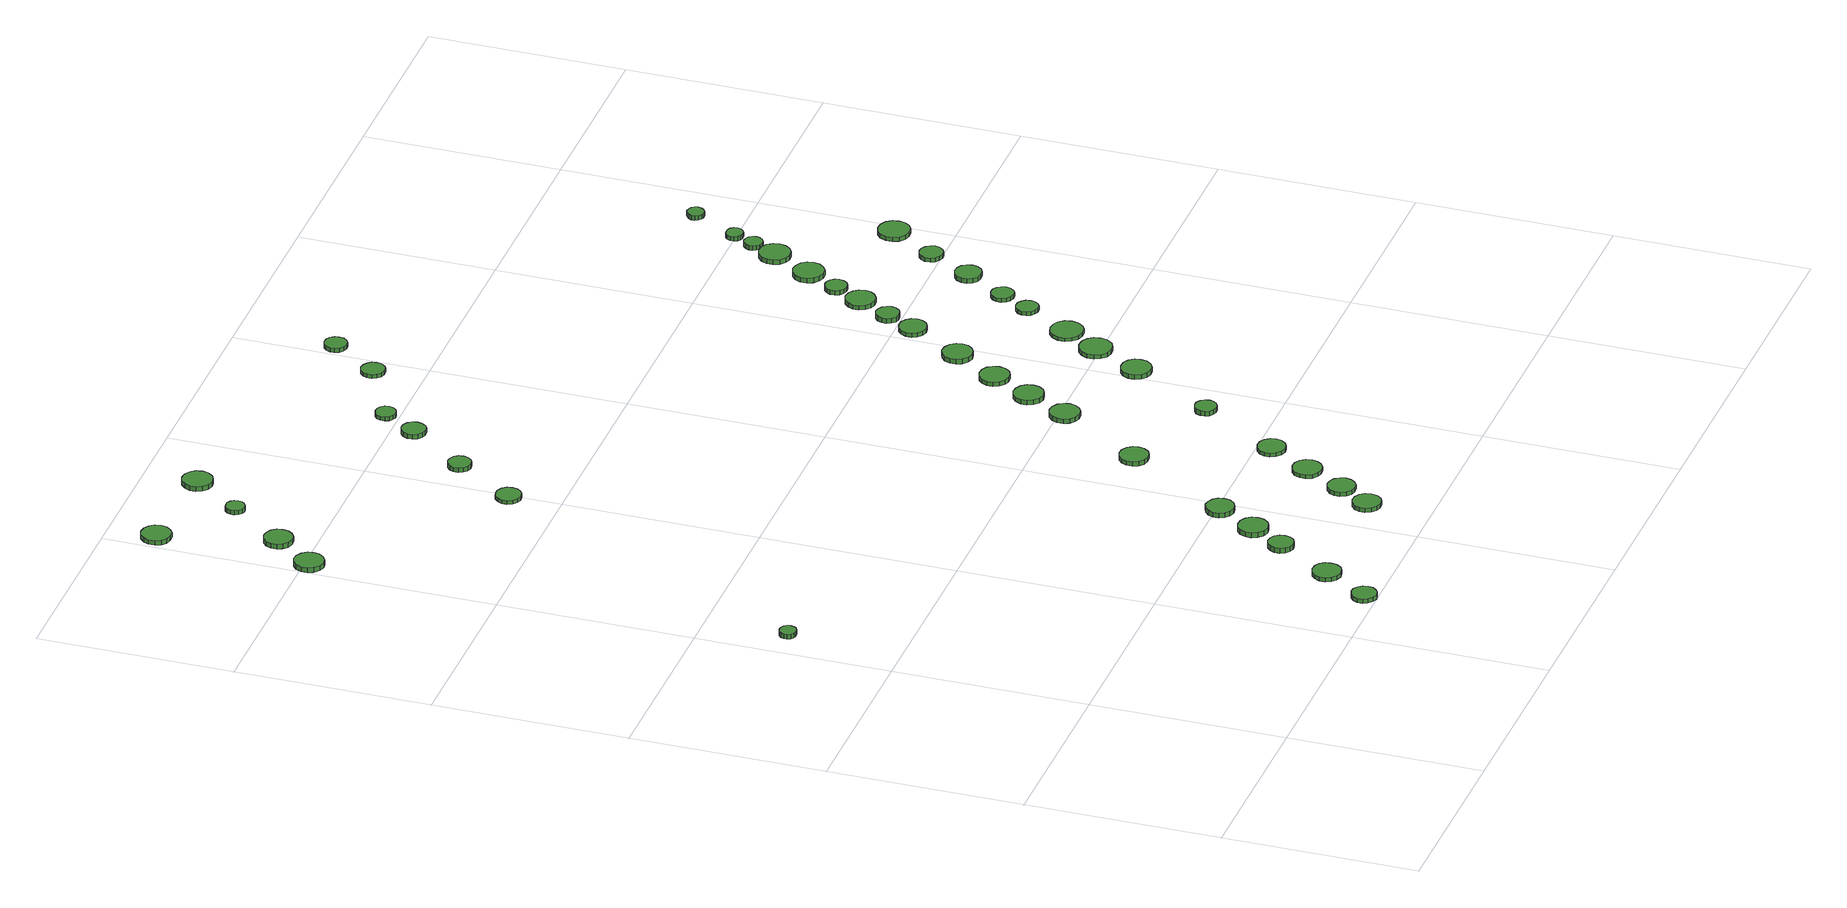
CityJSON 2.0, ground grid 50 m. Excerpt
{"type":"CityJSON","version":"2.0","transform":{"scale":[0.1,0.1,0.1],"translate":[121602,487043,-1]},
"CityObjects":{
"tree1":{"type":"SolitaryVegetationObject","attributes":{"function":"something"},"geometry":[{"type":"MultiSurface","lod":"1","boundaries":[[[0,1,2,3,4,5,6,7,8,9,10,11,12,13,14]],[[15,16,17,18,19,20,21,22,23,24,25,26,27,28,29]],[[0,29,28,1]],[[1,28,27,2]],[[2,27,26,3]],[[3,26,25,4]],[[4,25,24,5]],[[5,24,23,6]],[[6,23,22,7]],[[7,22,21,8]],[[8,21,20,9]],[[9,20,19,10]],[[10,19,18,11]],[[11,18,17,12]],[[12,17,16,13]],[[13,16,15,14]],[[14,15,29,0]]]}]},
"tree2":{"type":"SolitaryVegetationObject","attributes":{"function":"something"},"geometry":[{"type":"MultiSurface","lod":"1","boundaries":[[[30,31,32,33,34,35,36,37,38,39,40,41,42,43,44]],[[45,46,47,48,49,50,51,52,53,54,55,56,57,58,59]],[[30,59,58,31]],[[31,58,57,32]],[[32,57,56,33]],[[33,56,55,34]],[[34,55,54,35]],[[35,54,53,36]],[[36,53,52,37]],[[37,52,51,38]],[[38,51,50,39]],[[39,50,49,40]],[[40,49,48,41]],[[41,48,47,42]],[[42,47,46,43]],[[43,46,45,44]],[[44,45,59,30]]]}]},
"tree3":{"type":"SolitaryVegetationObject","attributes":{"function":"something"},"geometry":[{"type":"MultiSurface","lod":"1","boundaries":[[[60,61,62,63,64,65,66,67,68,69,70,71,72,73,74]],[[75,76,77,78,79,80,81,82,83,84,85,86,87,88,89]],[[60,89,88,61]],[[61,88,87,62]],[[62,87,86,63]],[[63,86,85,64]],[[64,85,84,65]],[[65,84,83,66]],[[66,83,82,67]],[[67,82,81,68]],[[68,81,80,69]],[[69,80,79,70]],[[70,79,78,71]],[[71,78,77,72]],[[72,77,76,73]],[[73,76,75,74]],[[74,75,89,60]]]}]},
"tree4":{"type":"SolitaryVegetationObject","attributes":{"function":"something"},"geometry":[{"type":"MultiSurface","lod":"1","boundaries":[[[90,91,92,93,94,95,96,97,98,99,100,101,102,103,104]],[[105,106,107,108,109,110,111,112,113,114,115,116,117,118,119]],[[90,119,118,91]],[[91,118,117,92]],[[92,117,116,93]],[[93,116,115,94]],[[94,115,114,95]],[[95,114,113,96]],[[96,113,112,97]],[[97,112,111,98]],[[98,111,110,99]],[[99,110,109,100]],[[100,109,108,101]],[[101,108,107,102]],[[102,107,106,103]],[[103,106,105,104]],[[104,105,119,90]]]}]},
"tree5":{"type":"SolitaryVegetationObject","attributes":{"function":"something"},"geometry":[{"type":"MultiSurface","lod":"1","boundaries":[[[120,121,122,123,124,125,126,127,128,129,130,131,132,133,134]],[[135,136,137,138,139,140,141,142,143,144,145,146,147,148,149]],[[120,149,148,121]],[[121,148,147,122]],[[122,147,146,123]],[[123,146,145,124]],[[124,145,144,125]],[[125,144,143,126]],[[126,143,142,127]],[[127,142,141,128]],[[128,141,140,129]],[[129,140,139,130]],[[130,139,138,131]],[[131,138,137,132]],[[132,137,136,133]],[[133,136,135,134]],[[134,135,149,120]]]}]},
"tree6":{"type":"SolitaryVegetationObject","attributes":{"function":"something"},"geometry":[{"type":"MultiSurface","lod":"1","boundaries":[[[150,151,152,153,154,155,156,157,158,159,160,161,162,163,164]],[[165,166,167,168,169,170,171,172,173,174,175,176,177,178,179]],[[150,179,178,151]],[[151,178,177,152]],[[152,177,176,153]],[[153,176,175,154]],[[154,175,174,155]],[[155,174,173,156]],[[156,173,172,157]],[[157,172,171,158]],[[158,171,170,159]],[[159,170,169,160]],[[160,169,168,161]],[[161,168,167,162]],[[162,167,166,163]],[[163,166,165,164]],[[164,165,179,150]]]}]},
"tree7":{"type":"SolitaryVegetationObject","attributes":{"function":"something"},"geometry":[{"type":"MultiSurface","lod":"1","boundaries":[[[180,181,182,183,184,185,186,187,188,189,190,191,192,193,194]],[[195,196,197,198,199,200,201,202,203,204,205,206,207,208,209]],[[180,209,208,181]],[[181,208,207,182]],[[182,207,206,183]],[[183,206,205,184]],[[184,205,204,185]],[[185,204,203,186]],[[186,203,202,187]],[[187,202,201,188]],[[188,201,200,189]],[[189,200,199,190]],[[190,199,198,191]],[[191,198,197,192]],[[192,197,196,193]],[[193,196,195,194]],[[194,195,209,180]]]}]},
"tree8":{"type":"SolitaryVegetationObject","attributes":{"function":"something"},"geometry":[{"type":"MultiSurface","lod":"1","boundaries":[[[210,211,212,213,214,215,216,217,218,219,220,221,222,223,224]],[[225,226,227,228,229,230,231,232,233,234,235,236,237,238,239]],[[210,239,238,211]],[[211,238,237,212]],[[212,237,236,213]],[[213,236,235,214]],[[214,235,234,215]],[[215,234,233,216]],[[216,233,232,217]],[[217,232,231,218]],[[218,231,230,219]],[[219,230,229,220]],[[220,229,228,221]],[[221,228,227,222]],[[222,227,226,223]],[[223,226,225,224]],[[224,225,239,210]]]}]},
"tree9":{"type":"SolitaryVegetationObject","attributes":{"function":"something"},"geometry":[{"type":"MultiSurface","lod":"1","boundaries":[[[240,241,242,243,244,245,246,247,248,249,250,251,252,253,254]],[[255,256,257,258,259,260,261,262,263,264,265,266,267,268,269]],[[240,269,268,241]],[[241,268,267,242]],[[242,267,266,243]],[[243,266,265,244]],[[244,265,264,245]],[[245,264,263,246]],[[246,263,262,247]],[[247,262,261,248]],[[248,261,260,249]],[[249,260,259,250]],[[250,259,258,251]],[[251,258,257,252]],[[252,257,256,253]],[[253,256,255,254]],[[254,255,269,240]]]}]},
"tree10":{"type":"SolitaryVegetationObject","attributes":{"function":"something"},"geometry":[{"type":"MultiSurface","lod":"1","boundaries":[[[270,271,272,273,274,275,276,277,278,279,280,281,282,283,284]],[[285,286,287,288,289,290,291,292,293,294,295,296,297,298,299]],[[270,299,298,271]],[[271,298,297,272]],[[272,297,296,273]],[[273,296,295,274]],[[274,295,294,275]],[[275,294,293,276]],[[276,293,292,277]],[[277,292,291,278]],[[278,291,290,279]],[[279,290,289,280]],[[280,289,288,281]],[[281,288,287,282]],[[282,287,286,283]],[[283,286,285,284]],[[284,285,299,270]]]}]},
"tree11":{"type":"SolitaryVegetationObject","attributes":{"function":"something"},"geometry":[{"type":"MultiSurface","lod":"1","boundaries":[[[300,301,302,303,304,305,306,307,308,309,310,311,312,313,314]],[[315,316,317,318,319,320,321,322,323,324,325,326,327,328,329]],[[300,329,328,301]],[[301,328,327,302]],[[302,327,326,303]],[[303,326,325,304]],[[304,325,324,305]],[[305,324,323,306]],[[306,323,322,307]],[[307,322,321,308]],[[308,321,320,309]],[[309,320,319,310]],[[310,319,318,311]],[[311,318,317,312]],[[312,317,316,313]],[[313,316,315,314]],[[314,315,329,300]]]}]},
"tree12":{"type":"SolitaryVegetationObject","attributes":{"function":"something"},"geometry":[{"type":"MultiSurface","lod":"1","boundaries":[[[330,331,332,333,334,335,336,337,338,339,340,341,342,343,344]],[[345,346,347,348,349,350,351,352,353,354,355,356,357,358,359]],[[330,359,358,331]],[[331,358,357,332]],[[332,357,356,333]],[[333,356,355,334]],[[334,355,354,335]],[[335,354,353,336]],[[336,353,352,337]],[[337,352,351,338]],[[338,351,350,339]],[[339,350,349,340]],[[340,349,348,341]],[[341,348,347,342]],[[342,347,346,343]],[[343,346,345,344]],[[344,345,359,330]]]}]},
"tree13":{"type":"SolitaryVegetationObject","attributes":{"function":"something"},"geometry":[{"type":"MultiSurface","lod":"1","boundaries":[[[360,361,362,363,364,365,366,367,368,369,370,371,372,373,374]],[[375,376,377,378,379,380,381,382,383,384,385,386,387,388,389]],[[360,389,388,361]],[[361,388,387,362]],[[362,387,386,363]],[[363,386,385,364]],[[364,385,384,365]],[[365,384,383,366]],[[366,383,382,367]],[[367,382,381,368]],[[368,381,380,369]],[[369,380,379,370]],[[370,379,378,371]],[[371,378,377,372]],[[372,377,376,373]],[[373,376,375,374]],[[374,375,389,360]]]}]},
"tree14":{"type":"SolitaryVegetationObject","attributes":{"function":"something"},"geometry":[{"type":"MultiSurface","lod":"1","boundaries":[[[390,391,392,393,394,395,396,397,398,399,400,401,402,403,404]],[[405,406,407,408,409,410,411,412,413,414,415,416,417,418,419]],[[390,419,418,391]],[[391,418,417,392]],[[392,417,416,393]],[[393,416,415,394]],[[394,415,414,395]],[[395,414,413,396]],[[396,413,412,397]],[[397,412,411,398]],[[398,411,410,399]],[[399,410,409,400]],[[400,409,408,401]],[[401,408,407,402]],[[402,407,406,403]],[[403,406,405,404]],[[404,405,419,390]]]}]},
"tree15":{"type":"SolitaryVegetationObject","attributes":{"function":"something"},"geometry":[{"type":"MultiSurface","lod":"1","boundaries":[[[420,421,422,423,424,425,426,427,428,429,430,431,432,433,434]],[[435,436,437,438,439,440,441,442,443,444,445,446,447,448,449]],[[420,449,448,421]],[[421,448,447,422]],[[422,447,446,423]],[[423,446,445,424]],[[424,445,444,425]],[[425,444,443,426]],[[426,443,442,427]],[[427,442,441,428]],[[428,441,440,429]],[[429,440,439,430]],[[430,439,438,431]],[[431,438,437,432]],[[432,437,436,433]],[[433,436,435,434]],[[434,435,449,420]]]}]},
"tree16":{"type":"SolitaryVegetationObject","attributes":{"function":"something"},"geometry":[{"type":"MultiSurface","lod":"1","boundaries":[[[450,451,452,453,454,455,456,457,458,459,460,461,462,463,464]],[[465,466,467,468,469,470,471,472,473,474,475,476,477,478,479]],[[450,479,478,451]],[[451,478,477,452]],[[452,477,476,453]],[[453,476,475,454]],[[454,475,474,455]],[[455,474,473,456]],[[456,473,472,457]],[[457,472,471,458]],[[458,471,470,459]],[[459,470,469,460]],[[460,469,468,461]],[[461,468,467,462]],[[462,467,466,463]],[[463,466,465,464]],[[464,465,479,450]]]}]},
"tree17":{"type":"SolitaryVegetationObject","attributes":{"function":"something"},"geometry":[{"type":"MultiSurface","lod":"1","boundaries":[[[480,481,482,483,484,485,486,487,488,489,490,491,492,493,494]],[[495,496,497,498,499,500,501,502,503,504,505,506,507,508,509]],[[480,509,508,481]],[[481,508,507,482]],[[482,507,506,483]],[[483,506,505,484]],[[484,505,504,485]],[[485,504,503,486]],[[486,503,502,487]],[[487,502,501,488]],[[488,501,500,489]],[[489,500,499,490]],[[490,499,498,491]],[[491,498,497,492]],[[492,497,496,493]],[[493,496,495,494]],[[494,495,509,480]]]}]},
"tree18":{"type":"SolitaryVegetationObject","attributes":{"function":"something"},"geometry":[{"type":"MultiSurface","lod":"1","boundaries":[[[510,511,512,513,514,515,516,517,518,519,520,521,522,523,524]],[[525,526,527,528,529,530,531,532,533,534,535,536,537,538,539]],[[510,539,538,511]],[[511,538,537,512]],[[512,537,536,513]],[[513,536,535,514]],[[514,535,534,515]],[[515,534,533,516]],[[516,533,532,517]],[[517,532,531,518]],[[518,531,530,519]],[[519,530,529,520]],[[520,529,528,521]],[[521,528,527,522]],[[522,527,526,523]],[[523,526,525,524]],[[524,525,539,510]]]}]},
"tree19":{"type":"SolitaryVegetationObject","attributes":{"function":"something"},"geometry":[{"type":"MultiSurface","lod":"1","boundaries":[[[540,541,542,543,544,545,546,547,548,549,550,551,552,553,554]],[[555,556,557,558,559,560,561,562,563,564,565,566,567,568,569]],[[540,569,568,541]],[[541,568,567,542]],[[542,567,566,543]],[[543,566,565,544]],[[544,565,564,545]],[[545,564,563,546]],[[546,563,562,547]],[[547,562,561,548]],[[548,561,560,549]],[[549,560,559,550]],[[550,559,558,551]],[[551,558,557,552]],[[552,557,556,553]],[[553,556,555,554]],[[554,555,569,540]]]}]},
"tree20":{"type":"SolitaryVegetationObject","attributes":{"function":"something"},"geometry":[{"type":"MultiSurface","lod":"1","boundaries":[[[570,571,572,573,574,575,576,577,578,579,580,581,582,583,584]],[[585,586,587,588,589,590,591,592,593,594,595,596,597,598,599]],[[570,599,598,571]],[[571,598,597,572]],[[572,597,596,573]],[[573,596,595,574]],[[574,595,594,575]],[[575,594,593,576]],[[576,593,592,577]],[[577,592,591,578]],[[578,591,590,579]],[[579,590,589,580]],[[580,589,588,581]],[[581,588,587,582]],[[582,587,586,583]],[[583,586,585,584]],[[584,585,599,570]]]}]},
"tree21":{"type":"SolitaryVegetationObject","attributes":{"function":"something"},"geometry":[{"type":"MultiSurface","lod":"1","boundaries":[[[600,601,602,603,604,605,606,607,608,609,610,611,612,613,614]],[[615,616,617,618,619,620,621,622,623,624,625,626,627,628,629]],[[600,629,628,601]],[[601,628,627,602]],[[602,627,626,603]],[[603,626,625,604]],[[604,625,624,605]],[[605,624,623,606]],[[606,623,622,607]],[[607,622,621,608]],[[608,621,620,609]],[[609,620,619,610]],[[610,619,618,611]],[[611,618,617,612]],[[612,617,616,613]],[[613,616,615,614]],[[614,615,629,600]]]}]},
"tree22":{"type":"SolitaryVegetationObject","attributes":{"function":"something"},"geometry":[{"type":"MultiSurface","lod":"1","boundaries":[[[630,631,632,633,634,635,636,637,638,639,640,641,642,643,644]],[[645,646,647,648,649,650,651,652,653,654,655,656,657,658,659]],[[630,659,658,631]],[[631,658,657,632]],[[632,657,656,633]],[[633,656,655,634]],[[634,655,654,635]],[[635,654,653,636]],[[636,653,652,637]],[[637,652,651,638]],[[638,651,650,639]],[[639,650,649,640]],[[640,649,648,641]],[[641,648,647,642]],[[642,647,646,643]],[[643,646,645,644]],[[644,645,659,630]]]}]},
"tree23":{"type":"SolitaryVegetationObject","attributes":{"function":"something"},"geometry":[{"type":"MultiSurface","lod":"1","boundaries":[[[660,661,662,663,664,665,666,667,668,669,670,671,672,673,674]],[[675,676,677,678,679,680,681,682,683,684,685,686,687,688,689]],[[660,689,688,661]],[[661,688,687,662]],[[662,687,686,663]],[[663,686,685,664]],[[664,685,684,665]],[[665,684,683,666]],[[666,683,682,667]],[[667,682,681,668]],[[668,681,680,669]],[[669,680,679,670]],[[670,679,678,671]],[[671,678,677,672]],[[672,677,676,673]],[[673,676,675,674]],[[674,675,689,660]]]}]},
"tree24":{"type":"SolitaryVegetationObject","attributes":{"function":"something"},"geometry":[{"type":"MultiSurface","lod":"1","boundaries":[[[690,691,692,693,694,695,696,697,698,699,700,701,702,703,704]],[[705,706,707,708,709,710,711,712,713,714,715,716,717,718,719]],[[690,719,718,691]],[[691,718,717,692]],[[692,717,716,693]],[[693,716,715,694]],[[694,715,714,695]],[[695,714,713,696]],[[696,713,712,697]],[[697,712,711,698]],[[698,711,710,699]],[[699,710,709,700]],[[700,709,708,701]],[[701,708,707,702]],[[702,707,706,703]],[[703,706,705,704]],[[704,705,719,690]]]}]},
"tree25":{"type":"SolitaryVegetationObject","attributes":{"function":"something"},"geometry":[{"type":"MultiSurface","lod":"1","boundaries":[[[720,721,722,723,724,725,726,727,728,729,730,731,732,733,734]],[[735,736,737,738,739,740,741,742,743,744,745,746,747,748,749]],[[720,749,748,721]],[[721,748,747,722]],[[722,747,746,723]],[[723,746,745,724]],[[724,745,744,725]],[[725,744,743,726]],[[726,743,742,727]],[[727,742,741,728]],[[728,741,740,729]],[[729,740,739,730]],[[730,739,738,731]],[[731,738,737,732]],[[732,737,736,733]],[[733,736,735,734]],[[734,735,749,720]]]}]},
"tree26":{"type":"SolitaryVegetationObject","attributes":{"function":"something"},"geometry":[{"type":"MultiSurface","lod":"1","boundaries":[[[750,751,752,753,754,755,756,757,758,759,760,761,762,763,764]],[[765,766,767,768,769,770,771,772,773,774,775,776,777,778,779]],[[750,779,778,751]],[[751,778,777,752]],[[752,777,776,753]],[[753,776,775,754]],[[754,775,774,755]],[[755,774,773,756]],[[756,773,772,757]],[[757,772,771,758]],[[758,771,770,759]],[[759,770,769,760]],[[760,769,768,761]],[[761,768,767,762]],[[762,767,766,763]],[[763,766,765,764]],[[764,765,779,750]]]}]},
"tree27":{"type":"SolitaryVegetationObject","attributes":{"function":"something"},"geometry":[{"type":"MultiSurface","lod":"1","boundaries":[[[780,781,782,783,784,785,786,787,788,789,790,791,792,793,794]],[[795,796,797,798,799,800,801,802,803,804,805,806,807,808,809]],[[780,809,808,781]],[[781,808,807,782]],[[782,807,806,783]],[[783,806,805,784]],[[784,805,804,785]],[[785,804,803,786]],[[786,803,802,787]],[[787,802,801,788]],[[788,801,800,789]],[[789,800,799,790]],[[790,799,798,791]],[[791,798,797,792]],[[792,797,796,793]],[[793,796,795,794]],[[794,795,809,780]]]}]},
"tree28":{"type":"SolitaryVegetationObject","attributes":{"function":"something"},"geometry":[{"type":"MultiSurface","lod":"1","boundaries":[[[810,811,812,813,814,815,816,817,818,819,820,821,822,823,824]],[[825,826,827,828,829,830,831,832,833,834,835,836,837,838,839]],[[810,839,838,811]],[[811,838,837,812]],[[812,837,836,813]],[[813,836,835,814]],[[814,835,834,815]],[[815,834,833,816]],[[816,833,832,817]],[[817,832,831,818]],[[818,831,830,819]],[[819,830,829,820]],[[820,829,828,821]],[[821,828,827,822]],[[822,827,826,823]],[[823,826,825,824]],[[824,825,839,810]]]}]},
"tree29":{"type":"SolitaryVegetationObject","attributes":{"function":"something"},"geometry":[{"type":"MultiSurface","lod":"1","boundaries":[[[840,841,842,843,844,845,846,847,848,849,850,851,852,853,854]],[[855,856,857,858,859,860,861,862,863,864,865,866,867,868,869]],[[840,869,868,841]],[[841,868,867,842]],[[842,867,866,843]],[[843,866,865,844]],[[844,865,864,845]],[[845,864,863,846]],[[846,863,862,847]],[[847,862,861,848]],[[848,861,860,849]],[[849,860,859,850]],[[850,859,858,851]],[[851,858,857,852]],[[852,857,856,853]],[[853,856,855,854]],[[854,855,869,840]]]}]},
"tree30":{"type":"SolitaryVegetationObject","attributes":{"function":"something"},"geometry":[{"type":"MultiSurface","lod":"1","boundaries":[[[870,871,872,873,874,875,876,877,878,879,880,881,882,883,884]],[[885,886,887,888,889,890,891,892,893,894,895,896,897,898,899]],[[870,899,898,871]],[[871,898,897,872]],[[872,897,896,873]],[[873,896,895,874]],[[874,895,894,875]],[[875,894,893,876]],[[876,893,892,877]],[[877,892,891,878]],[[878,891,890,879]],[[879,890,889,880]],[[880,889,888,881]],[[881,888,887,882]],[[882,887,886,883]],[[883,886,885,884]],[[884,885,899,870]]]}]},
"tree31":{"type":"SolitaryVegetationObject","attributes":{"function":"something"},"geometry":[{"type":"MultiSurface","lod":"1","boundaries":[[[900,901,902,903,904,905,906,907,908,909,910,911,912,913,914]],[[915,916,917,918,919,920,921,922,923,924,925,926,927,928,929]],[[900,929,928,901]],[[901,928,927,902]],[[902,927,926,903]],[[903,926,925,904]],[[904,925,924,905]],[[905,924,923,906]],[[906,923,922,907]],[[907,922,921,908]],[[908,921,920,909]],[[909,920,919,910]],[[910,919,918,911]],[[911,918,917,912]],[[912,917,916,913]],[[913,916,915,914]],[[914,915,929,900]]]}]},
"tree32":{"type":"SolitaryVegetationObject","attributes":{"function":"something"},"geometry":[{"type":"MultiSurface","lod":"1","boundaries":[[[930,931,932,933,934,935,936,937,938,939,940,941,942,943,944]],[[945,946,947,948,949,950,951,952,953,954,955,956,957,958,959]],[[930,959,958,931]],[[931,958,957,932]],[[932,957,956,933]],[[933,956,955,934]],[[934,955,954,935]],[[935,954,953,936]],[[936,953,952,937]],[[937,952,951,938]],[[938,951,950,939]],[[939,950,949,940]],[[940,949,948,941]],[[941,948,947,942]],[[942,947,946,943]],[[943,946,945,944]],[[944,945,959,930]]]}]},
"tree33":{"type":"SolitaryVegetationObject","attributes":{"function":"something"},"geometry":[{"type":"MultiSurface","lod":"1","boundaries":[[[960,961,962,963,964,965,966,967,968,969,970,971,972,973,974]],[[975,976,977,978,979,980,981,982,983,984,985,986,987,988,989]],[[960,989,988,961]],[[961,988,987,962]],[[962,987,986,963]],[[963,986,985,964]],[[964,985,984,965]],[[965,984,983,966]],[[966,983,982,967]],[[967,982,981,968]],[[968,981,980,969]],[[969,980,979,970]],[[970,979,978,971]],[[971,978,977,972]],[[972,977,976,973]],[[973,976,975,974]],[[974,975,989,960]]]}]},
"tree34":{"type":"SolitaryVegetationObject","attributes":{"function":"something"},"geometry":[{"type":"MultiSurface","lod":"1","boundaries":[[[990,991,992,993,994,995,996,997,998,999,1000,1001,1002,1003,1004]],[[1005,1006,1007,1008,1009,1010,1011,1012,1013,1014,1015,1016,1017,1018,1019]],[[990,1019,1018,991]],[[991,1018,1017,992]],[[992,1017,1016,993]],[[993,1016,1015,994]],[[994,1015,1014,995]],[[995,1014,1013,996]],[[996,1013,1012,997]],[[997,1012,1011,998]],[[998,1011,1010,999]],[[999,1010,1009,1000]],[[1000,1009,1008,1001]],[[1001,1008,1007,1002]],[[1002,1007,1006,1003]],[[1003,1006,1005,1004]],[[1004,1005,1019,990]]]}]},
"tree35":{"type":"SolitaryVegetationObject","attributes":{"function":"something"},"geometry":[{"type":"MultiSurface","lod":"1","boundaries":[[[1020,1021,1022,1023,1024,1025,1026,1027,1028,1029,1030,1031,1032,1033,1034]],[[1035,1036,1037,1038,1039,1040,1041,1042,1043,1044,1045,1046,1047,1048,1049]],[[1020,1049,1048,1021]],[[1021,1048,1047,1022]],[[1022,1047,1046,1023]],[[1023,1046,1045,1024]],[[1024,1045,1044,1025]],[[1025,1044,1043,1026]],[[1026,1043,1042,1027]],[[1027,1042,1041,1028]],[[1028,1041,1040,1029]],[[1029,1040,1039,1030]],[[1030,1039,1038,1031]],[[1031,1038,1037,1032]],[[1032,1037,1036,1033]],[[1033,1036,1035,1034]],[[1034,1035,1049,1020]]]}]},
"tree36":{"type":"SolitaryVegetationObject","attributes":{"function":"something"},"geometry":[{"type":"MultiSurface","lod":"1","boundaries":[[[1050,1051,1052,1053,1054,1055,1056,1057,1058,1059,1060,1061,1062,1063,1064]],[[1065,1066,1067,1068,1069,1070,1071,1072,1073,1074,1075,1076,1077,1078,1079]],[[1050,1079,1078,1051]],[[1051,1078,1077,1052]],[[1052,1077,1076,1053]],[[1053,1076,1075,1054]],[[1054,1075,1074,1055]],[[1055,1074,1073,1056]],[[1056,1073,1072,1057]],[[1057,1072,1071,1058]],[[1058,1071,1070,1059]],[[1059,1070,1069,1060]],[[1060,1069,1068,1061]],[[1061,1068,1067,1062]],[[1062,1067,1066,1063]],[[1063,1066,1065,1064]],[[1064,1065,1079,1050]]]}]},
"tree37":{"type":"SolitaryVegetationObject","attributes":{"function":"something"},"geometry":[{"type":"MultiSurface","lod":"1","boundaries":[[[1080,1081,1082,1083,1084,1085,1086,1087,1088,1089,1090,1091,1092,1093,1094]],[[1095,1096,1097,1098,1099,1100,1101,1102,1103,1104,1105,1106,1107,1108,1109]],[[1080,1109,1108,1081]],[[1081,1108,1107,1082]],[[1082,1107,1106,1083]],[[1083,1106,1105,1084]],[[1084,1105,1104,1085]],[[1085,1104,1103,1086]],[[1086,1103,1102,1087]],[[1087,1102,1101,1088]],[[1088,1101,1100,1089]],[[1089,1100,1099,1090]],[[1090,1099,1098,1091]],[[1091,1098,1097,1092]],[[1092,1097,1096,1093]],[[1093,1096,1095,1094]],[[1094,1095,1109,1080]]]}]},
"tree38":{"type":"SolitaryVegetationObject","attributes":{"function":"something"},"geometry":[{"type":"MultiSurface","lod":"1","boundaries":[[[1110,1111,1112,1113,1114,1115,1116,1117,1118,1119,1120,1121,1122,1123,1124]],[[1125,1126,1127,1128,1129,1130,1131,1132,1133,1134,1135,1136,1137,1138,1139]],[[1110,1139,1138,1111]],[[1111,1138,1137,1112]],[[1112,1137,1136,1113]],[[1113,1136,1135,1114]],[[1114,1135,1134,1115]],[[1115,1134,1133,1116]],[[1116,1133,1132,1117]],[[1117,1132,1131,1118]],[[1118,1131,1130,1119]],[[1119,1130,1129,1120]],[[1120,1129,1128,1121]],[[1121,1128,1127,1122]],[[1122,1127,1126,1123]],[[1123,1126,1125,1124]],[[1124,1125,1139,1110]]]}]},
"tree39":{"type":"SolitaryVegetationObject","attributes":{"function":"something"},"geometry":[{"type":"MultiSurface","lod":"1","boundaries":[[[1140,1141,1142,1143,1144,1145,1146,1147,1148,1149,1150,1151,1152,1153,1154]],[[1155,1156,1157,1158,1159,1160,1161,1162,1163,1164,1165,1166,1167,1168,1169]],[[1140,1169,1168,1141]],[[1141,1168,1167,1142]],[[1142,1167,1166,1143]],[[1143,1166,1165,1144]],[[1144,1165,1164,1145]],[[1145,1164,1163,1146]],[[1146,1163,1162,1147]],[[1147,1162,1161,1148]],[[1148,1161,1160,1149]],[[1149,1160,1159,1150]],[[1150,1159,1158,1151]],[[1151,1158,1157,1152]],[[1152,1157,1156,1153]],[[1153,1156,1155,1154]],[[1154,1155,1169,1140]]]}]},
"tree40":{"type":"SolitaryVegetationObject","attributes":{"function":"something"},"geometry":[{"type":"MultiSurface","lod":"1","boundaries":[[[1170,1171,1172,1173,1174,1175,1176,1177,1178,1179,1180,1181,1182,1183,1184]],[[1185,1186,1187,1188,1189,1190,1191,1192,1193,1194,1195,1196,1197,1198,1199]],[[1170,1199,1198,1171]],[[1171,1198,1197,1172]],[[1172,1197,1196,1173]],[[1173,1196,1195,1174]],[[1174,1195,1194,1175]],[[1175,1194,1193,1176]],[[1176,1193,1192,1177]],[[1177,1192,1191,1178]],[[1178,1191,1190,1179]],[[1179,1190,1189,1180]],[[1180,1189,1188,1181]],[[1181,1188,1187,1182]],[[1182,1187,1186,1183]],[[1183,1186,1185,1184]],[[1184,1185,1199,1170]]]}]},
"tree41":{"type":"SolitaryVegetationObject","attributes":{"function":"something"},"geometry":[{"type":"MultiSurface","lod":"1","boundaries":[[[1200,1201,1202,1203,1204,1205,1206,1207,1208,1209,1210,1211,1212,1213,1214]],[[1215,1216,1217,1218,1219,1220,1221,1222,1223,1224,1225,1226,1227,1228,1229]],[[1200,1229,1228,1201]],[[1201,1228,1227,1202]],[[1202,1227,1226,1203]],[[1203,1226,1225,1204]],[[1204,1225,1224,1205]],[[1205,1224,1223,1206]],[[1206,1223,1222,1207]],[[1207,1222,1221,1208]],[[1208,1221,1220,1209]],[[1209,1220,1219,1210]],[[1210,1219,1218,1211]],[[1211,1218,1217,1212]],[[1212,1217,1216,1213]],[[1213,1216,1215,1214]],[[1214,1215,1229,1200]]]}]},
"tree42":{"type":"SolitaryVegetationObject","attributes":{"function":"something"},"geometry":[{"type":"MultiSurface","lod":"1","boundaries":[[[1230,1231,1232,1233,1234,1235,1236,1237,1238,1239,1240,1241,1242,1243,1244]],[[1245,1246,1247,1248,1249,1250,1251,1252,1253,1254,1255,1256,1257,1258,1259]],[[1230,1259,1258,1231]],[[1231,1258,1257,1232]],[[1232,1257,1256,1233]],[[1233,1256,1255,1234]],[[1234,1255,1254,1235]],[[1235,1254,1253,1236]],[[1236,1253,1252,1237]],[[1237,1252,1251,1238]],[[1238,1251,1250,1239]],[[1239,1250,1249,1240]],[[1240,1249,1248,1241]],[[1241,1248,1247,1242]],[[1242,1247,1246,1243]],[[1243,1246,1245,1244]],[[1244,1245,1259,1230]]]}]},
"tree43":{"type":"SolitaryVegetationObject","attributes":{"function":"something"},"geometry":[{"type":"MultiSurface","lod":"1","boundaries":[[[1260,1261,1262,1263,1264,1265,1266,1267,1268,1269,1270,1271,1272,1273,1274]],[[1275,1276,1277,1278,1279,1280,1281,1282,1283,1284,1285,1286,1287,1288,1289]],[[1260,1289,1288,1261]],[[1261,1288,1287,1262]],[[1262,1287,1286,1263]],[[1263,1286,1285,1264]],[[1264,1285,1284,1265]],[[1265,1284,1283,1266]],[[1266,1283,1282,1267]],[[1267,1282,1281,1268]],[[1268,1281,1280,1269]],[[1269,1280,1279,1270]],[[1270,1279,1278,1271]],[[1271,1278,1277,1272]],[[1272,1277,1276,1273]],[[1273,1276,1275,1274]],[[1274,1275,1289,1260]]]}]},
"tree44":{"type":"SolitaryVegetationObject","attributes":{"function":"something"},"geometry":[{"type":"MultiSurface","lod":"1","boundaries":[[[1290,1291,1292,1293,1294,1295,1296,1297,1298,1299,1300,1301,1302,1303,1304]],[[1305,1306,1307,1308,1309,1310,1311,1312,1313,1314,1315,1316,1317,1318,1319]],[[1290,1319,1318,1291]],[[1291,1318,1317,1292]],[[1292,1317,1316,1293]],[[1293,1316,1315,1294]],[[1294,1315,1314,1295]],[[1295,1314,1313,1296]],[[1296,1313,1312,1297]],[[1297,1312,1311,1298]],[[1298,1311,1310,1299]],[[1299,1310,1309,1300]],[[1300,1309,1308,1301]],[[1301,1308,1307,1302]],[[1302,1307,1306,1303]],[[1303,1306,1305,1304]],[[1304,1305,1319,1290]]]}]}
},
"vertices":[
[90,1285,30],[88,1294,30],[83,1301,30],[75,1305,30],[66,1306,30],[58,1304,30],[51,1298,30],[48,1289,30],[48,1281,30],[51,1272,30],[58,1267,30],[66,1264,30],[75,1265,30],[83,1269,30],[88,1276,30],[88,1276,17],[83,1269,17],[75,1265,17],[66,1264,17],[58,1267,17],[51,1272,17],[48,1281,17],[48,1289,17],[51,1298,17],[58,1304,17],[66,1306,17],[75,1305,17],[83,1301,17],[88,1294,17],[90,1285,17],
[724,32,17],[721,45,17],[713,56,17],[702,63,17],[689,64,17],[676,60,17],[666,51,17],[661,39,17],[661,26,17],[666,14,17],[676,5,17],[689,0,17],[702,2,17],[713,9,17],[721,19,17],[721,19,6],[713,9,6],[702,2,6],[689,0,6],[676,5,6],[666,14,6],[661,26,6],[661,39,6],[666,51,6],[676,60,6],[689,64,6],[702,63,6],[713,56,6],[721,45,6],[724,32,6],
[76,2488,19],[73,2503,19],[64,2516,19],[50,2524,19],[35,2526,19],[20,2521,19],[8,2510,19],[2,2496,19],[2,2480,19],[8,2466,19],[20,2455,19],[35,2450,19],[50,2452,19],[64,2460,19],[73,2473,19],[73,2473,6],[64,2460,6],[50,2452,6],[35,2450,6],[20,2455,6],[8,2466,6],[2,2480,6],[2,2496,6],[8,2510,6],[20,2521,6],[35,2526,6],[50,2524,6],[64,2516,6],[73,2503,6],[76,2488,6],
[800,151,17],[797,166,17],[789,178,17],[776,185,17],[761,187,17],[746,182,17],[735,172,17],[729,158,17],[729,143,17],[735,130,17],[746,120,17],[761,115,17],[776,117,17],[789,124,17],[797,136,17],[797,136,6],[789,124,6],[776,117,6],[761,115,6],[746,120,6],[735,130,6],[729,143,6],[729,158,6],[735,172,6],[746,182,6],[761,187,6],[776,185,6],[789,178,6],[797,166,6],[800,151,6],
[148,2590,24],[145,2605,24],[136,2617,24],[123,2624,24],[108,2626,24],[93,2621,24],[82,2611,24],[76,2597,24],[76,2582,24],[82,2569,24],[93,2558,24],[108,2554,24],[123,2555,24],[136,2563,24],[145,2575,24],[145,2575,11],[136,2563,11],[123,2555,11],[108,2554,11],[93,2558,11],[82,2569,11],[76,2582,11],[76,2597,11],[82,2611,11],[93,2621,11],[108,2626,11],[123,2624,11],[136,2617,11],[145,2605,11],[148,2590,11],
[75,2874,24],[72,2890,24],[62,2902,24],[49,2910,24],[33,2912,24],[18,2907,24],[6,2896,24],[0,2882,24],[0,2866,24],[6,2852,24],[18,2841,24],[33,2837,24],[49,2838,24],[62,2846,24],[72,2859,24],[72,2859,12],[62,2846,12],[49,2838,12],[33,2837,12],[18,2841,12],[6,2852,12],[0,2866,12],[0,2882,12],[6,2896,12],[18,2907,12],[33,2912,12],[49,2910,12],[62,2902,12],[72,2890,12],[75,2874,12],
[884,296,20],[882,309,20],[874,320,20],[862,326,20],[849,328,20],[837,324,20],[827,315,20],[821,303,20],[821,289,20],[827,277,20],[837,269,20],[849,264,20],[862,266,20],[874,272,20],[882,283,20],[882,283,7],[874,272,7],[862,266,7],[849,264,7],[837,269,7],[827,277,7],[821,289,7],[821,303,7],[827,315,7],[837,324,7],[849,328,7],[862,326,7],[874,320,7],[882,309,7],[884,296,7],
[946,385,19],[943,400,19],[934,413,19],[920,421,19],[904,422,19],[889,417,19],[878,407,19],[871,393,19],[871,377,19],[878,363,19],[889,352,19],[904,347,19],[920,349,19],[934,357,19],[943,369,19],[943,369,6],[934,357,6],[920,349,6],[904,347,6],[889,352,6],[878,363,6],[871,377,6],[871,393,6],[878,407,6],[889,417,6],[904,422,6],[920,421,6],[934,413,6],[943,400,6],[946,385,6],
[245,2735,23],[243,2745,23],[237,2753,23],[229,2758,23],[219,2759,23],[209,2756,23],[202,2749,23],[198,2740,23],[198,2730,23],[202,2721,23],[209,2714,23],[219,2711,23],[229,2712,23],[237,2717,23],[243,2725,23],[243,2725,11],[237,2717,11],[229,2712,11],[219,2711,11],[209,2714,11],[202,2721,11],[198,2730,11],[198,2740,11],[202,2749,11],[209,2756,11],[219,2759,11],[229,2758,11],[237,2753,11],[243,2745,11],[245,2735,11],
[1006,489,19],[1003,504,19],[994,516,19],[981,523,19],[966,525,19],[952,520,19],[941,510,19],[935,496,19],[935,481,19],[941,468,19],[952,458,19],[966,453,19],[981,455,19],[994,462,19],[1003,474,19],[1003,474,6],[994,462,6],[981,455,6],[966,453,6],[952,458,6],[941,468,6],[935,481,6],[935,496,6],[941,510,6],[952,520,6],[966,525,6],[981,523,6],[994,516,6],[1003,504,6],[1006,489,6],
[522,2132,16],[520,2145,16],[512,2156,16],[500,2163,16],[487,2164,16],[474,2160,16],[464,2151,16],[459,2139,16],[459,2126,16],[464,2113,16],[474,2105,16],[487,2100,16],[500,2102,16],[512,2108,16],[520,2119,16],[520,2119,6],[512,2108,6],[500,2102,6],[487,2100,6],[474,2105,6],[464,2113,6],[459,2126,6],[459,2139,6],[464,2151,6],[474,2160,6],[487,2164,6],[500,2163,6],[512,2156,6],[520,2145,6],[522,2132,6],
[1143,163,16],[1140,178,16],[1131,190,16],[1118,197,16],[1103,199,16],[1089,194,16],[1078,184,16],[1072,171,16],[1072,156,16],[1078,142,16],[1089,132,16],[1103,127,16],[1118,129,16],[1131,136,16],[1140,148,16],[1140,148,5],[1131,136,5],[1118,129,5],[1103,127,5],[1089,132,5],[1078,142,5],[1072,156,5],[1072,171,5],[1078,184,5],[1089,194,5],[1103,199,5],[1118,197,5],[1131,190,5],[1140,178,5],[1143,163,5],
[359,2863,18],[356,2879,18],[346,2892,18],[332,2900,18],[316,2902,18],[301,2897,18],[289,2886,18],[282,2871,18],[282,2855,18],[289,2841,18],[301,2830,18],[316,2825,18],[332,2827,18],[346,2835,18],[356,2848,18],[356,2848,6],[346,2835,6],[332,2827,6],[316,2825,6],[301,2830,6],[289,2841,6],[282,2855,6],[282,2871,6],[289,2886,6],[301,2897,6],[316,2902,6],[332,2900,6],[346,2892,6],[356,2879,6],[359,2863,6],
[1195,244,16],[1191,258,16],[1183,270,16],[1170,277,16],[1156,279,16],[1142,274,16],[1131,265,16],[1125,251,16],[1125,237,16],[1131,223,16],[1142,213,16],[1156,209,16],[1170,210,16],[1183,218,16],[1191,230,16],[1191,230,5],[1183,218,5],[1170,210,5],[1156,209,5],[1142,213,5],[1131,223,5],[1125,237,5],[1125,251,5],[1131,265,5],[1142,274,5],[1156,279,5],[1170,277,5],[1183,270,5],[1191,258,5],[1195,244,5],
[617,2288,22],[615,2300,22],[608,2310,22],[597,2316,22],[585,2318,22],[573,2314,22],[564,2306,22],[559,2295,22],[559,2282,22],[564,2271,22],[573,2263,22],[585,2259,22],[597,2261,22],[608,2267,22],[615,2277,22],[615,2277,10],[608,2267,10],[597,2261,10],[585,2259,10],[573,2263,10],[564,2271,10],[559,2282,10],[559,2295,10],[564,2306,10],[573,2314,10],[585,2318,10],[597,2316,10],[608,2310,10],[615,2300,10],[617,2288,10],
[1252,349,15],[1249,364,15],[1240,377,15],[1227,385,15],[1211,386,15],[1197,382,15],[1185,371,15],[1179,357,15],[1179,342,15],[1185,327,15],[1197,317,15],[1211,312,15],[1227,314,15],[1240,322,15],[1249,334,15],[1249,334,5],[1240,322,5],[1227,314,5],[1211,312,5],[1197,317,5],[1185,327,5],[1179,342,5],[1179,357,5],[1185,371,5],[1197,382,5],[1211,386,5],[1227,385,5],[1240,377,5],[1249,364,5],[1252,349,5],
[1168,760,22],[1165,775,22],[1156,787,22],[1143,795,22],[1128,797,22],[1113,792,22],[1102,782,22],[1096,768,22],[1096,753,22],[1102,739,22],[1113,729,22],[1128,724,22],[1143,726,22],[1156,733,22],[1165,746,22],[1165,746,10],[1156,733,10],[1143,726,10],[1128,724,10],[1113,729,10],[1102,739,10],[1096,753,10],[1096,768,10],[1102,782,10],[1113,792,10],[1128,797,10],[1143,795,10],[1156,787,10],[1165,775,10],[1168,760,10],
[1319,462,15],[1316,477,15],[1307,489,15],[1294,496,15],[1280,497,15],[1266,493,15],[1255,483,15],[1249,470,15],[1249,455,15],[1255,442,15],[1266,432,15],[1280,427,15],[1294,429,15],[1307,436,15],[1316,448,15],[1316,448,5],[1307,436,5],[1294,429,5],[1280,427,5],[1266,432,5],[1255,442,5],[1249,455,5],[1249,470,5],[1255,483,5],[1266,493,5],[1280,497,5],[1294,496,5],[1307,489,5],[1316,477,5],[1319,462,5],
[733,2442,23],[730,2455,23],[723,2465,23],[712,2472,23],[699,2473,23],[687,2469,23],[677,2461,23],[672,2449,23],[672,2436,23],[677,2424,23],[687,2416,23],[699,2412,23],[712,2413,23],[723,2419,23],[730,2430,23],[730,2430,11],[723,2419,11],[712,2413,11],[699,2412,11],[687,2416,11],[677,2424,11],[672,2436,11],[672,2449,11],[677,2461,11],[687,2469,11],[699,2473,11],[712,2472,11],[723,2465,11],[730,2455,11],[733,2442,11],
[792,2534,17],[790,2545,17],[783,2554,17],[774,2559,17],[763,2560,17],[753,2557,17],[745,2550,17],[741,2540,17],[741,2529,17],[745,2519,17],[753,2512,17],[763,2508,17],[774,2510,17],[783,2515,17],[790,2524,17],[790,2524,6],[783,2515,6],[774,2510,6],[763,2508,6],[753,2512,6],[745,2519,6],[741,2529,6],[741,2540,6],[745,2550,6],[753,2557,6],[763,2560,6],[774,2559,6],[783,2554,6],[790,2545,6],[792,2534,6],
[1307,981,24],[1304,996,24],[1295,1009,24],[1281,1017,24],[1265,1019,24],[1250,1014,24],[1238,1003,24],[1232,989,24],[1232,973,24],[1238,959,24],[1250,948,24],[1265,943,24],[1281,945,24],[1295,953,24],[1304,966,24],[1304,966,12],[1295,953,12],[1281,945,12],[1265,943,12],[1250,948,12],[1238,959,12],[1232,973,12],[1232,989,12],[1238,1003,12],[1250,1014,12],[1265,1019,12],[1281,1017,12],[1295,1009,12],[1304,996,12],[1307,981,12],
[1428,667,24],[1426,679,24],[1419,688,24],[1409,694,24],[1398,695,24],[1387,691,24],[1378,684,24],[1374,673,24],[1374,662,24],[1378,651,24],[1387,644,24],[1398,640,24],[1409,641,24],[1419,647,24],[1426,656,24],[1426,656,11],[1419,647,11],[1409,641,11],[1398,640,11],[1387,644,11],[1378,651,11],[1374,662,11],[1374,673,11],[1378,684,11],[1387,691,11],[1398,695,11],[1409,694,11],[1419,688,11],[1426,679,11],[1428,667,11],
[1371,1094,19],[1368,1109,19],[1359,1122,19],[1345,1130,19],[1329,1132,19],[1314,1127,19],[1303,1116,19],[1296,1102,19],[1296,1086,19],[1303,1072,19],[1314,1061,19],[1329,1056,19],[1345,1058,19],[1359,1066,19],[1368,1079,19],[1368,1079,7],[1359,1066,7],[1345,1058,7],[1329,1056,7],[1314,1061,7],[1303,1072,7],[1296,1086,7],[1296,1102,7],[1303,1116,7],[1314,1127,7],[1329,1132,7],[1345,1130,7],[1359,1122,7],[1368,1109,7],[1371,1094,7],
[981,2628,16],[979,2640,16],[971,2650,16],[961,2656,16],[948,2658,16],[936,2654,16],[927,2645,16],[922,2634,16],[922,2621,16],[927,2610,16],[936,2602,16],[948,2598,16],[961,2599,16],[971,2605,16],[979,2615,16],[979,2615,6],[971,2605,6],[961,2599,6],[948,2598,6],[936,2602,6],[927,2610,6],[922,2621,6],[922,2634,6],[927,2645,6],[936,2654,6],[948,2658,6],[961,2656,6],[971,2650,6],[979,2640,6],[981,2628,6],
[1431,1200,17],[1428,1216,17],[1419,1229,17],[1405,1236,17],[1389,1238,17],[1374,1233,17],[1363,1223,17],[1356,1208,17],[1356,1193,17],[1363,1178,17],[1374,1168,17],[1389,1163,17],[1405,1164,17],[1419,1172,17],[1428,1185,17],[1428,1185,5],[1419,1172,5],[1405,1164,5],[1389,1163,5],[1374,1168,5],[1363,1178,5],[1356,1193,5],[1356,1208,5],[1363,1223,5],[1374,1233,5],[1389,1238,5],[1405,1236,5],[1419,1229,5],[1428,1216,5],[1431,1200,5],
[1559,884,24],[1556,899,24],[1547,912,24],[1533,920,24],[1517,921,24],[1502,916,24],[1490,906,24],[1484,891,24],[1484,876,24],[1490,861,24],[1502,851,24],[1517,846,24],[1533,847,24],[1547,855,24],[1556,868,24],[1556,868,12],[1547,855,12],[1533,847,12],[1517,846,12],[1502,851,12],[1490,861,12],[1484,876,12],[1484,891,12],[1490,906,12],[1502,916,12],[1517,921,12],[1533,920,12],[1547,912,12],[1556,899,12],[1559,884,12],
[1504,1318,18],[1501,1333,18],[1492,1346,18],[1478,1354,18],[1462,1356,18],[1447,1351,18],[1435,1340,18],[1429,1326,18],[1429,1310,18],[1435,1296,18],[1447,1285,18],[1462,1280,18],[1478,1282,18],[1492,1290,18],[1501,1302,18],[1501,1302,5],[1492,1290,5],[1478,1282,5],[1462,1280,5],[1447,1285,5],[1435,1296,5],[1429,1310,5],[1429,1326,5],[1435,1340,5],[1447,1351,5],[1462,1356,5],[1478,1354,5],[1492,1346,5],[1501,1333,5],[1504,1318,5],
[1066,2751,17],[1064,2762,17],[1057,2772,17],[1047,2778,17],[1035,2779,17],[1024,2775,17],[1015,2767,17],[1010,2756,17],[1010,2745,17],[1015,2734,17],[1024,2726,17],[1035,2722,17],[1047,2723,17],[1057,2729,17],[1064,2739,17],[1064,2739,6],[1057,2729,6],[1047,2723,6],[1035,2722,6],[1024,2726,6],[1015,2734,6],[1010,2745,6],[1010,2756,6],[1015,2767,6],[1024,2775,6],[1035,2779,6],[1047,2778,6],[1057,2772,6],[1064,2762,6],[1066,2751,6],
[1636,1011,17],[1633,1028,17],[1623,1042,17],[1608,1050,17],[1591,1052,17],[1574,1047,17],[1561,1035,17],[1554,1020,17],[1554,1002,17],[1561,987,17],[1574,975,17],[1591,970,17],[1608,972,17],[1623,980,17],[1633,994,17],[1633,994,6],[1623,980,6],[1608,972,6],[1591,970,6],[1574,975,6],[1561,987,6],[1554,1002,6],[1554,1020,6],[1561,1035,6],[1574,1047,6],[1591,1052,6],[1608,1050,6],[1623,1042,6],[1633,1028,6],[1636,1011,6],
[1694,1103,15],[1690,1120,15],[1680,1134,15],[1665,1142,15],[1648,1144,15],[1631,1139,15],[1618,1127,15],[1611,1112,15],[1611,1094,15],[1618,1079,15],[1631,1067,15],[1648,1062,15],[1665,1063,15],[1680,1072,15],[1690,1086,15],[1690,1086,6],[1680,1072,6],[1665,1063,6],[1648,1062,6],[1631,1067,6],[1618,1079,6],[1611,1094,6],[1611,1112,6],[1618,1127,6],[1631,1139,6],[1648,1144,6],[1665,1142,6],[1680,1134,6],[1690,1120,6],[1694,1103,6],
[1585,1459,16],[1582,1473,16],[1573,1484,16],[1561,1492,16],[1547,1493,16],[1533,1489,16],[1522,1479,16],[1516,1466,16],[1516,1451,16],[1522,1438,16],[1533,1429,16],[1547,1424,16],[1561,1426,16],[1573,1433,16],[1582,1444,16],[1582,1444,5],[1573,1433,5],[1561,1426,5],[1547,1424,5],[1533,1429,5],[1522,1438,5],[1516,1451,5],[1516,1466,5],[1522,1479,5],[1533,1489,5],[1547,1493,5],[1561,1492,5],[1573,1484,5],[1582,1473,5],[1585,1459,5],
[1618,1535,18],[1615,1547,18],[1608,1557,18],[1597,1563,18],[1585,1565,18],[1573,1561,18],[1564,1553,18],[1559,1541,18],[1559,1529,18],[1564,1518,18],[1573,1509,18],[1585,1506,18],[1597,1507,18],[1608,1513,18],[1615,1523,18],[1615,1523,5],[1608,1513,5],[1597,1507,5],[1585,1506,5],[1573,1509,5],[1564,1518,5],[1559,1529,5],[1559,1541,5],[1564,1553,5],[1573,1561,5],[1585,1565,5],[1597,1563,5],[1608,1557,5],[1615,1547,5],[1618,1535,5],
[1753,1227,16],[1751,1239,16],[1744,1248,16],[1734,1254,16],[1722,1255,16],[1711,1251,16],[1702,1244,16],[1698,1233,16],[1698,1221,16],[1702,1211,16],[1711,1203,16],[1722,1199,16],[1734,1200,16],[1744,1206,16],[1751,1216,16],[1751,1216,6],[1744,1206,6],[1734,1200,6],[1722,1199,6],[1711,1203,6],[1702,1211,6],[1698,1221,6],[1698,1233,6],[1702,1244,6],[1711,1251,6],[1722,1255,6],[1734,1254,6],[1744,1248,6],[1751,1239,6],[1753,1227,6],
[1673,1619,17],[1669,1635,17],[1660,1647,17],[1647,1655,17],[1631,1657,17],[1616,1652,17],[1605,1641,17],[1598,1627,17],[1598,1612,17],[1605,1597,17],[1616,1587,17],[1631,1582,17],[1647,1584,17],[1660,1592,17],[1669,1604,17],[1669,1604,5],[1660,1592,5],[1647,1584,5],[1631,1582,5],[1616,1587,5],[1605,1597,5],[1598,1612,5],[1598,1627,5],[1605,1641,5],[1616,1652,5],[1631,1657,5],[1647,1655,5],[1660,1647,5],[1669,1635,5],[1673,1619,5],
[1796,1304,16],[1793,1315,16],[1786,1325,16],[1776,1331,16],[1764,1332,16],[1753,1329,16],[1744,1321,16],[1739,1310,16],[1739,1298,16],[1744,1287,16],[1753,1279,16],[1764,1275,16],[1776,1276,16],[1786,1282,16],[1793,1292,16],[1793,1292,6],[1786,1282,6],[1776,1276,6],[1764,1275,6],[1753,1279,6],[1744,1287,6],[1739,1298,6],[1739,1310,6],[1744,1321,6],[1753,1329,6],[1764,1332,6],[1776,1331,6],[1786,1325,6],[1793,1315,6],[1796,1304,6],
[1702,1695,17],[1700,1706,17],[1693,1715,17],[1683,1721,17],[1672,1722,17],[1661,1719,17],[1652,1711,17],[1647,1701,17],[1647,1689,17],[1652,1678,17],[1661,1671,17],[1672,1667,17],[1683,1668,17],[1693,1674,17],[1700,1684,17],[1700,1684,5],[1693,1674,5],[1683,1668,5],[1672,1667,5],[1661,1671,5],[1652,1678,5],[1647,1689,5],[1647,1701,5],[1652,1711,5],[1661,1719,5],[1672,1722,5],[1683,1721,5],[1693,1715,5],[1700,1706,5],[1702,1695,5],
[1756,1778,19],[1753,1794,19],[1743,1807,19],[1729,1815,19],[1712,1817,19],[1697,1812,19],[1685,1801,19],[1678,1786,19],[1678,1770,19],[1685,1755,19],[1697,1744,19],[1712,1739,19],[1729,1740,19],[1743,1749,19],[1753,1762,19],[1753,1762,6],[1743,1749,6],[1729,1740,6],[1712,1739,6],[1697,1744,6],[1685,1755,6],[1678,1770,6],[1678,1786,6],[1685,1801,6],[1697,1812,6],[1712,1817,6],[1729,1815,6],[1743,1807,6],[1753,1794,6],[1756,1778,6],
[1867,1412,17],[1864,1426,17],[1856,1437,17],[1844,1444,17],[1830,1446,17],[1816,1441,17],[1806,1432,17],[1800,1419,17],[1800,1405,17],[1806,1392,17],[1816,1383,17],[1830,1379,17],[1844,1380,17],[1856,1387,17],[1864,1399,17],[1864,1399,5],[1856,1387,5],[1844,1380,5],[1830,1379,5],[1816,1383,5],[1806,1392,5],[1800,1405,5],[1800,1419,5],[1806,1432,5],[1816,1441,5],[1830,1446,5],[1844,1444,5],[1856,1437,5],[1864,1426,5],[1867,1412,5],
[1812,1882,20],[1808,1898,20],[1799,1912,20],[1785,1920,20],[1768,1921,20],[1753,1916,20],[1740,1905,20],[1734,1890,20],[1734,1874,20],[1740,1859,20],[1753,1848,20],[1768,1843,20],[1785,1845,20],[1799,1853,20],[1808,1866,20],[1808,1866,7],[1799,1853,7],[1785,1845,7],[1768,1843,7],[1753,1848,7],[1740,1859,7],[1734,1874,7],[1734,1890,7],[1740,1905,7],[1753,1916,7],[1768,1921,7],[1785,1920,7],[1799,1912,7],[1808,1898,7],[1812,1882,7],
[1926,1526,16],[1923,1538,16],[1916,1548,16],[1905,1555,16],[1893,1556,16],[1881,1552,16],[1872,1544,16],[1867,1533,16],[1867,1520,16],[1872,1509,16],[1881,1501,16],[1893,1497,16],[1905,1498,16],[1916,1504,16],[1923,1514,16],[1923,1514,5],[1916,1504,5],[1905,1498,5],[1893,1497,5],[1881,1501,5],[1872,1509,5],[1867,1520,5],[1867,1533,5],[1872,1544,5],[1881,1552,5],[1893,1556,5],[1905,1555,5],[1916,1548,5],[1923,1538,5],[1926,1526,5],
[1827,1946,20],[1825,1956,20],[1819,1964,20],[1811,1969,20],[1801,1970,20],[1792,1967,20],[1785,1960,20],[1781,1951,20],[1781,1942,20],[1785,1933,20],[1792,1926,20],[1801,1923,20],[1811,1924,20],[1819,1929,20],[1825,1937,20],[1825,1937,8],[1819,1929,8],[1811,1924,8],[1801,1923,8],[1792,1926,8],[1785,1933,8],[1781,1942,8],[1781,1951,8],[1785,1960,8],[1792,1967,8],[1801,1970,8],[1811,1969,8],[1819,1964,8],[1825,1956,8],[1827,1946,8],
[1850,2002,21],[1848,2011,21],[1843,2018,21],[1835,2022,21],[1826,2023,21],[1818,2021,21],[1811,2015,21],[1807,2006,21],[1807,1997,21],[1811,1989,21],[1818,1983,21],[1826,1981,21],[1835,1981,21],[1843,1986,21],[1848,1993,21],[1848,1993,9],[1843,1986,9],[1835,1981,9],[1826,1981,9],[1818,1983,9],[1811,1989,9],[1807,1997,9],[1807,2006,9],[1811,2015,9],[1818,2021,9],[1826,2023,9],[1835,2022,9],[1843,2018,9],[1848,2011,9],[1850,2002,9],
[2009,1645,17],[2006,1661,17],[1996,1675,17],[1981,1683,17],[1965,1685,17],[1949,1680,17],[1936,1669,17],[1930,1653,17],[1930,1637,17],[1936,1621,17],[1949,1610,17],[1965,1605,17],[1981,1607,17],[1996,1615,17],[2006,1629,17],[2006,1629,6],[1996,1615,6],[1981,1607,6],[1965,1605,6],[1949,1610,6],[1936,1621,6],[1930,1637,6],[1930,1653,6],[1936,1669,6],[1949,1680,6],[1965,1685,6],[1981,1683,6],[1996,1675,6],[2006,1661,6],[2009,1645,6],
[1910,2121,23],[1908,2129,23],[1903,2137,23],[1895,2141,23],[1886,2142,23],[1878,2139,23],[1871,2133,23],[1867,2125,23],[1867,2116,23],[1871,2108,23],[1878,2102,23],[1886,2099,23],[1895,2100,23],[1903,2105,23],[1908,2112,23],[1908,2112,11],[1903,2105,11],[1895,2100,11],[1886,2099,11],[1878,2102,11],[1871,2108,11],[1867,2116,11],[1867,2125,11],[1871,2133,11],[1878,2139,11],[1886,2142,11],[1895,2141,11],[1903,2137,11],[1908,2129,11],[1910,2121,11]
]}
